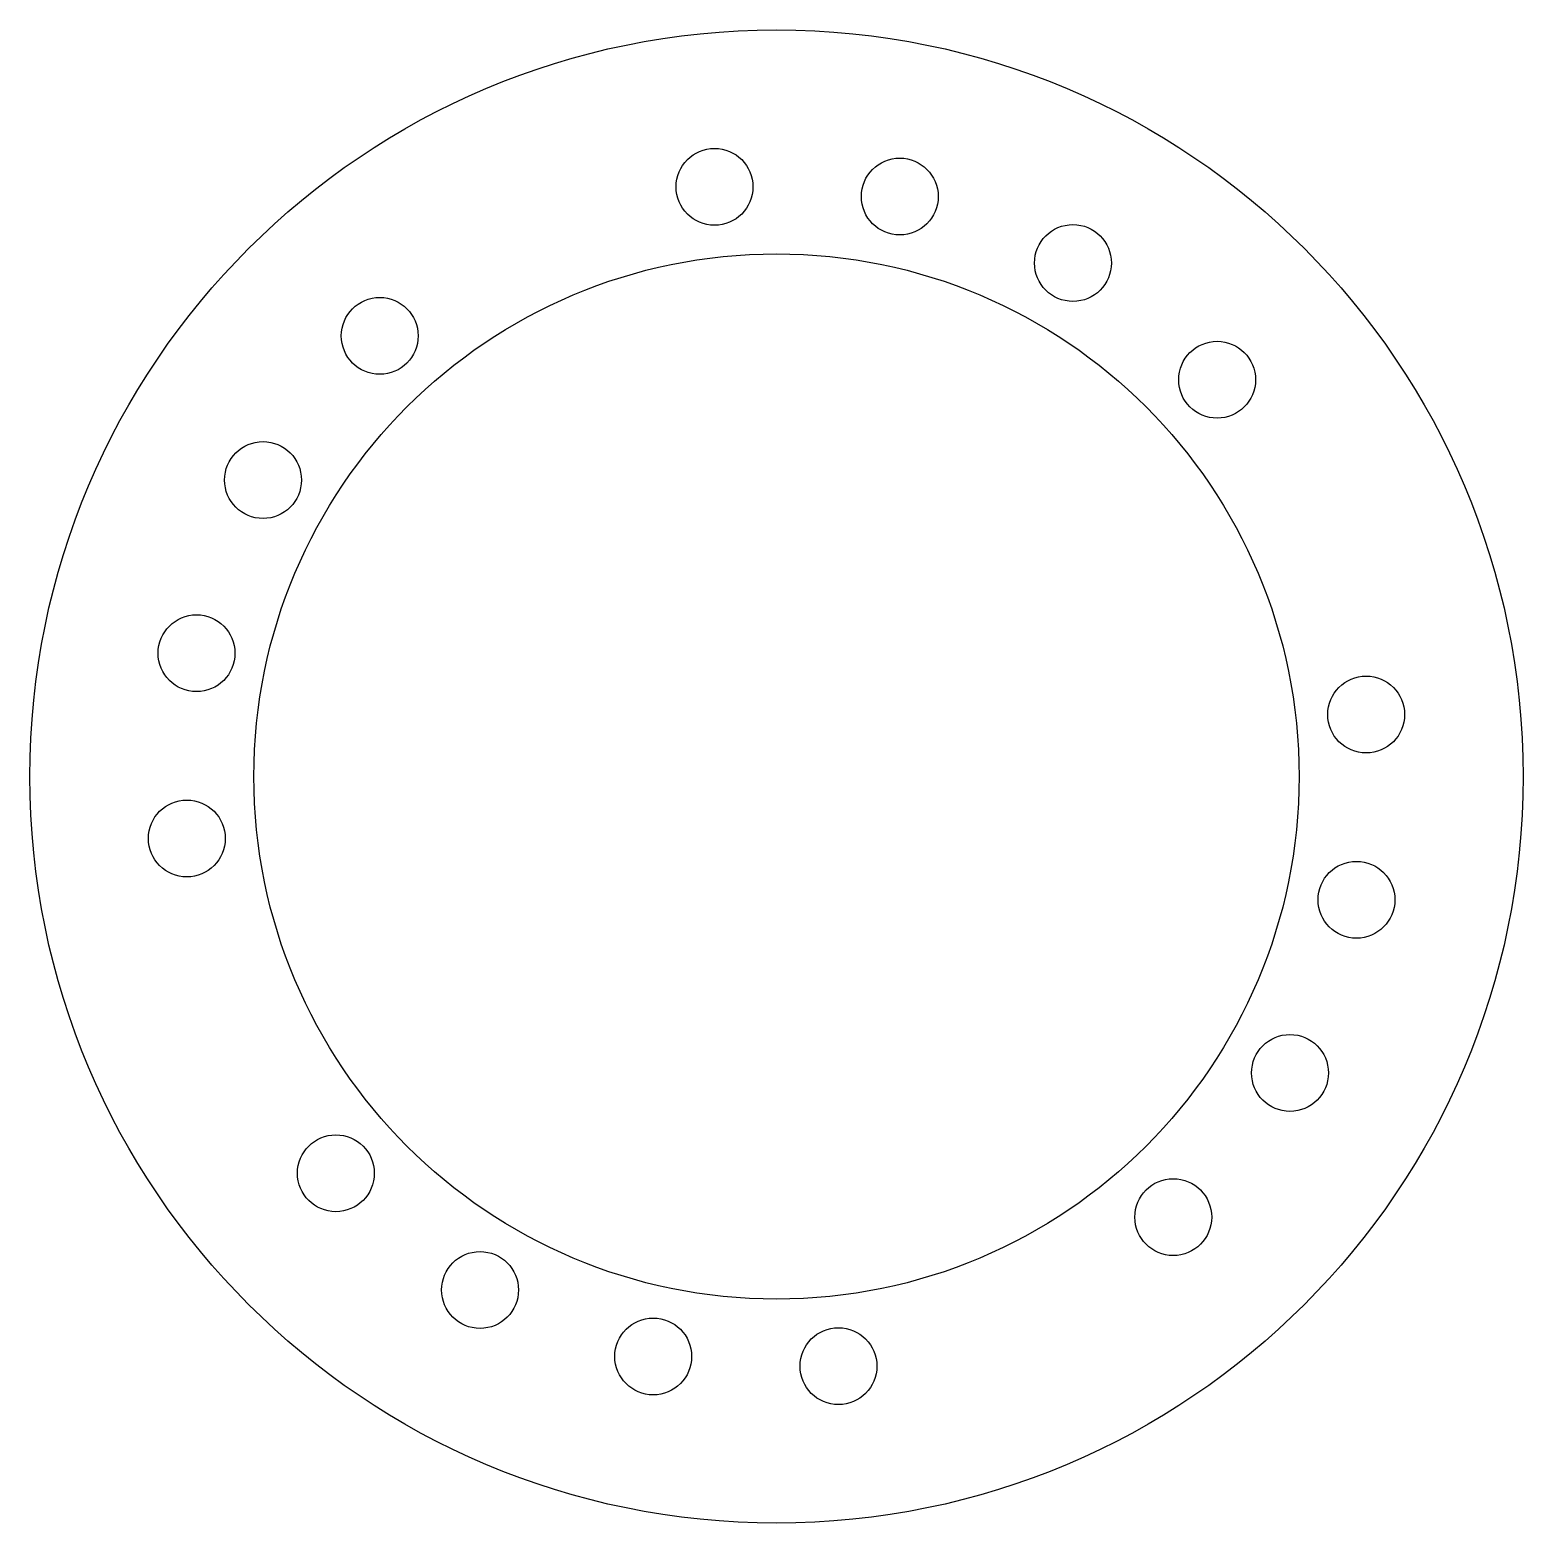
# Model space of a CAD drawing. Header units: millimetres. Extents: x -34 to 34, y -34 to 34.
import ezdxf

# ---------------------------------------------------------------- set-up
doc = ezdxf.new("R2010")
doc.units = ezdxf.units.MM
for name, color, linetype in [('CUT_BOLT', 2, 'Continuous'), ('CUT_CENTER', 3, 'Continuous'), ('CUT_OUTLINE', 7, 'Continuous')]:
    doc.layers.add(name, color=color, linetype=linetype)

msp = doc.modelspace()

# ---------------------------------------------------------------- linework, layer by layer
at = {"layer": 'CUT_BOLT'}
for centre in [(-2.822, 26.852), (5.614, 26.41), (13.5, 23.383), (-18.067, 20.065), (20.065, 18.067), (-23.383, 13.5), (-26.41, 5.614), (26.852, 2.822), (-26.852, -2.822), (26.41, -5.614), (23.383, -13.5), (-20.065, -18.067), (18.067, -20.065), (-13.5, -23.383), (-5.614, -26.41), (2.822, -26.852)]:
    msp.add_circle(centre, 1.75, dxfattribs=at)
at = {"layer": 'CUT_CENTER'}
msp.add_circle((0, 0), 23.8, dxfattribs=at)
at = {"layer": 'CUT_OUTLINE'}
msp.add_circle((0, 0), 34, dxfattribs=at)

doc.saveas('drawing.dxf')
